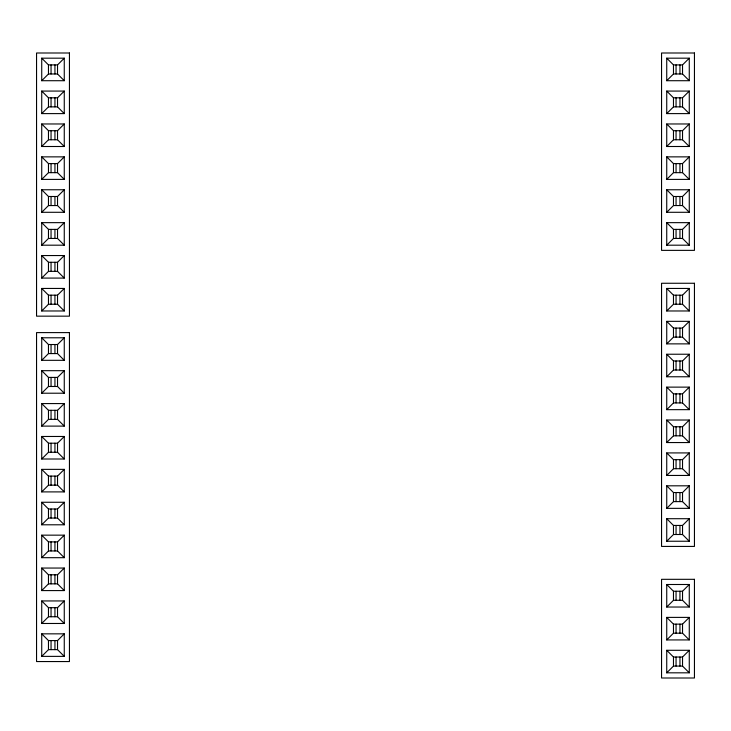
<?xml version="1.0" encoding="UTF-8"?>
<svg xmlns="http://www.w3.org/2000/svg" width="731" height="731" viewBox="0 0 731 731"><rect width="100%" height="100%" fill="white"/><g stroke="black" fill="none" stroke-linecap="round" stroke-linejoin="round"><path stroke-width="1.1" d="M41.731 80.712L48.465 73.977L57.53 73.977L64.264 80.712L41.731 80.712L41.731 58.178L64.264 58.178L64.264 80.712M41.731 58.178L48.465 64.913L57.53 64.913L64.264 58.178M41.731 113.607L48.465 106.872L57.53 106.872L64.264 113.607L41.731 113.607L41.731 91.073L64.264 91.073L64.264 113.607M41.731 91.073L48.465 97.808L57.53 97.808L64.264 91.073M41.731 146.502L48.465 139.767L48.465 130.703L41.731 123.968L41.731 146.502L64.264 146.502L64.264 123.968L41.731 123.968M48.465 130.703L57.53 130.703L64.264 123.968M41.731 179.397L48.465 172.662L57.53 172.662L64.264 179.397L41.731 179.397L41.731 156.863L64.264 156.863L64.264 179.397M41.731 156.863L48.465 163.598L57.53 163.598L64.264 156.863M41.731 212.292L48.465 205.557L48.465 196.493L41.731 189.758L41.731 212.292L64.264 212.292L64.264 189.758L41.731 189.758M48.465 196.493L57.53 196.493L64.264 189.758M41.731 245.187L48.465 238.452L48.465 229.388L41.731 222.653L64.264 222.653L64.264 245.187L41.731 245.187L41.731 222.653M64.264 245.187L57.53 238.452L57.53 229.388L64.264 222.653M41.731 278.082L48.465 271.347L48.465 262.283L41.731 255.548L64.264 255.548L64.264 278.082L41.731 278.082L41.731 255.548M48.465 262.283L57.53 262.283L64.264 255.548M41.731 310.977L48.465 304.242L57.53 304.242L64.264 310.977L41.731 310.977L41.731 288.443L64.264 288.443L64.264 310.977M57.53 304.242L57.53 295.178L64.264 288.443M41.731 360.319L48.465 353.585L57.53 353.585L64.264 360.319L64.264 337.786L41.731 337.786L41.731 360.319L64.264 360.319M41.731 337.786L48.465 344.52L57.53 344.52L64.264 337.786M41.731 393.214L48.465 386.48L57.53 386.48L64.264 393.214L64.264 370.681L41.731 370.681L41.731 393.214L64.264 393.214M41.731 370.681L48.465 377.415L57.53 377.415L64.264 370.681M41.731 426.109L48.465 419.375L48.465 410.31L41.731 403.576L41.731 426.109L64.264 426.109L64.264 403.576L41.731 403.576M48.465 410.31L57.53 410.31L64.264 403.576M41.731 459.004L48.465 452.27L57.53 452.27L64.264 459.004L64.264 436.471L41.731 436.471L41.731 459.004L64.264 459.004M41.731 436.471L48.465 443.205L57.53 443.205L64.264 436.471M41.731 491.899L48.465 485.165L48.465 476.1L41.731 469.366L41.731 491.899L64.264 491.899L64.264 469.366L41.731 469.366M48.465 476.1L57.53 476.1L64.264 469.366M41.731 524.794L48.465 518.06L48.465 508.995L41.731 502.261L64.264 502.261L64.264 524.794L41.731 524.794L41.731 502.261M64.264 524.794L57.53 518.06L57.53 508.995L64.264 502.261M41.731 557.689L48.465 550.955L48.465 541.89L41.731 535.156L64.264 535.156L64.264 557.689L41.731 557.689L41.731 535.156M48.465 541.89L57.53 541.89L64.264 535.156M41.731 590.584L48.465 583.85L57.53 583.85L64.264 590.584L41.731 590.584L41.731 568.051L64.264 568.051L64.264 590.584M41.731 568.051L48.465 574.785L57.53 574.785L64.264 568.051M41.731 623.479L48.465 616.745L48.465 607.68L41.731 600.946L41.731 623.479L64.264 623.479L64.264 600.946L41.731 600.946M48.465 607.68L57.53 607.68L64.264 600.946M41.731 656.374L48.465 649.64L48.465 640.575L41.731 633.841L41.731 656.374L64.264 656.374L64.264 633.841L41.731 633.841M48.465 640.575L57.53 640.575L64.264 633.841M666.736 80.712L673.47 73.977L682.535 73.977L689.269 80.712L666.736 80.712L666.736 58.178L689.269 58.178L689.269 80.712M682.535 73.977L682.535 64.913L689.269 58.178M666.736 113.607L673.47 106.872L682.535 106.872L689.269 113.607L666.736 113.607L666.736 91.073L689.269 91.073L689.269 113.607M682.535 106.872L682.535 97.808L689.269 91.073M666.736 146.502L673.47 139.767L673.47 130.703L666.736 123.968L689.269 123.968L689.269 146.502L666.736 146.502L666.736 123.968M689.269 146.502L682.535 139.767L682.535 130.703L689.269 123.968M666.736 179.397L673.47 172.662L682.535 172.662L689.269 179.397L666.736 179.397L666.736 156.863L689.269 156.863L689.269 179.397M682.535 172.662L682.535 163.598L689.269 156.863M666.736 212.292L673.47 205.557L673.47 196.493L666.736 189.758L689.269 189.758L689.269 212.292L666.736 212.292L666.736 189.758M689.269 212.292L682.535 205.557L682.535 196.493L689.269 189.758M666.736 245.187L673.47 238.452L673.47 229.388L666.736 222.653L689.269 222.653L689.269 245.187L666.736 245.187L666.736 222.653M689.269 245.187L682.535 238.452L682.535 229.388L689.269 222.653M666.736 310.977L673.47 304.242L673.47 295.178L666.736 288.443L689.269 288.443L689.269 310.977L666.736 310.977L666.736 288.443M673.47 295.178L682.535 295.178L689.269 288.443M666.736 343.872L673.47 337.137L673.47 328.073L666.736 321.338L689.269 321.338L689.269 343.872L666.736 343.872L666.736 321.338M689.269 343.872L682.535 337.137L682.535 328.073L689.269 321.338M666.736 376.767L673.47 370.032L673.47 360.968L666.736 354.233L689.269 354.233L689.269 376.767L666.736 376.767L666.736 354.233M689.269 376.767L682.535 370.032L682.535 360.968L689.269 354.233M666.736 409.662L673.47 402.927L673.47 393.863L666.736 387.128L689.269 387.128L689.269 409.662L666.736 409.662L666.736 387.128M689.269 409.662L682.535 402.927L682.535 393.863L689.269 387.128M666.736 442.557L673.47 435.822L673.47 426.758L666.736 420.023L689.269 420.023L689.269 442.557L666.736 442.557L666.736 420.023M689.269 442.557L682.535 435.822L682.535 426.758L689.269 420.023M666.736 475.452L673.47 468.717L673.47 459.653L666.736 452.918L689.269 452.918L689.269 475.452L666.736 475.452L666.736 452.918M689.269 475.452L682.535 468.717L682.535 459.653L689.269 452.918M666.736 508.347L673.47 501.612L673.47 492.548L666.736 485.813L689.269 485.813L689.269 508.347L666.736 508.347L666.736 485.813M689.269 508.347L682.535 501.612L682.535 492.548L689.269 485.813M666.736 541.242L673.47 534.507L673.47 525.443L666.736 518.708L689.269 518.708L689.269 541.242L666.736 541.242L666.736 518.708M689.269 541.242L682.535 534.507L682.535 525.443L689.269 518.708M666.736 607.032L673.47 600.297L682.535 600.297L689.269 607.032L666.736 607.032L666.736 584.498L689.269 584.498L689.269 607.032M666.736 584.498L673.47 591.233L682.535 591.233L689.269 584.498M666.736 639.927L673.47 633.192L682.535 633.192L689.269 639.927L689.269 617.393L666.736 617.393L666.736 639.927L689.269 639.927M666.736 617.393L673.47 624.128L682.535 624.128L689.269 617.393M666.736 672.822L673.47 666.087L682.535 666.087L689.269 672.822L666.736 672.822L666.736 650.288L689.269 650.288L689.269 672.822M682.535 666.087L682.535 657.023L689.269 650.288M666.736 58.178L673.47 64.913L682.535 64.913M666.736 91.073L673.47 97.808L682.535 97.808M673.47 130.703L682.535 130.703M48.465 139.767L57.53 139.767L64.264 146.502M673.47 139.767L682.535 139.767M666.736 156.863L673.47 163.598L682.535 163.598M673.47 196.493L682.535 196.493M48.465 205.557L57.53 205.557L64.264 212.292M673.47 205.557L682.535 205.557M48.465 229.388L57.53 229.388M673.47 229.388L682.535 229.388M48.465 238.452L57.53 238.452M673.47 238.452L682.535 238.452M48.465 271.347L57.53 271.347L64.264 278.082M41.731 288.443L48.465 295.178L57.53 295.178M673.47 304.242L682.535 304.242L689.269 310.977M673.47 328.073L682.535 328.073M673.47 337.137L682.535 337.137M673.47 360.968L682.535 360.968M673.47 370.032L682.535 370.032M673.47 393.863L682.535 393.863M673.47 402.927L682.535 402.927M48.465 419.375L57.53 419.375L64.264 426.109M673.47 426.758L682.535 426.758M673.47 435.822L682.535 435.822M673.47 459.653L682.535 459.653M673.47 468.717L682.535 468.717M48.465 485.165L57.53 485.165L64.264 491.899M673.47 492.548L682.535 492.548M673.47 501.612L682.535 501.612M48.465 508.995L57.53 508.995M48.465 518.06L57.53 518.06M673.47 525.443L682.535 525.443M673.47 534.507L682.535 534.507M48.465 550.955L57.53 550.955L64.264 557.689M48.465 616.745L57.53 616.745L64.264 623.479M48.465 649.64L57.53 649.64L64.264 656.374M666.736 650.288L673.47 657.023L682.535 657.023M682.535 295.178L682.535 304.242M682.535 591.233L682.535 600.297M682.535 624.128L682.535 633.192M679.949 64.913L679.949 73.977M679.949 97.808L679.949 106.872M679.949 130.703L679.949 139.767M679.949 163.598L679.949 172.662M679.949 196.493L679.949 205.557M679.949 229.388L679.949 238.452M679.949 295.178L679.949 304.242M679.949 328.073L679.949 337.137M679.949 360.968L679.949 370.032M679.949 393.863L679.949 402.927M679.949 426.758L679.949 435.822M679.949 459.653L679.949 468.717M679.949 492.548L679.949 501.612M679.949 525.443L679.949 534.507M679.949 591.233L679.949 600.297M679.949 624.128L679.949 633.192M679.949 657.023L679.949 666.087M676.056 64.913L676.056 73.977M676.056 97.808L676.056 106.872M676.056 130.703L676.056 139.767M676.056 163.598L676.056 172.662M676.056 196.493L676.056 205.557M676.056 229.388L676.056 238.452M676.056 295.178L676.056 304.242M676.056 328.073L676.056 337.137M676.056 360.968L676.056 370.032M676.056 393.863L676.056 402.927M676.056 426.758L676.056 435.822M676.056 459.653L676.056 468.717M676.056 492.548L676.056 501.612M676.056 525.443L676.056 534.507M676.056 591.233L676.056 600.297M676.056 624.128L676.056 633.192M676.056 657.023L676.056 666.087M673.47 64.913L673.47 73.977M673.47 97.808L673.47 106.872M673.47 163.598L673.47 172.662M673.47 591.233L673.47 600.297M673.47 624.128L673.47 633.192M673.47 657.023L673.47 666.087M57.53 64.913L57.53 73.977M57.53 97.808L57.53 106.872M57.53 130.703L57.53 139.767M57.53 163.598L57.53 172.662M57.53 196.493L57.53 205.557M57.53 262.283L57.53 271.347M57.53 344.52L57.53 353.585M57.53 377.415L57.53 386.48M57.53 410.31L57.53 419.375M57.53 443.205L57.53 452.27M57.53 476.1L57.53 485.165M57.53 541.89L57.53 550.955M57.53 574.785L57.53 583.85M57.53 607.68L57.53 616.745M57.53 640.575L57.53 649.64M54.944 64.913L54.944 73.977M54.944 97.808L54.944 106.872M54.944 130.703L54.944 139.767M54.944 163.598L54.944 172.662M54.944 196.493L54.944 205.557M54.944 229.388L54.944 238.452M54.944 262.283L54.944 271.347M54.944 295.178L54.944 304.242M54.944 344.52L54.944 353.585M54.944 377.415L54.944 386.48M54.944 410.31L54.944 419.375M54.944 443.205L54.944 452.27M54.944 476.1L54.944 485.165M54.944 508.995L54.944 518.06M54.944 541.89L54.944 550.955M54.944 574.785L54.944 583.85M54.944 607.68L54.944 616.745M54.944 640.575L54.944 649.64M51.051 64.913L51.051 73.977M51.051 97.808L51.051 106.872M51.051 130.703L51.051 139.767M51.051 163.598L51.051 172.662M51.051 196.493L51.051 205.557M51.051 229.388L51.051 238.452M51.051 262.283L51.051 271.347M51.051 295.178L51.051 304.242M51.051 344.52L51.051 353.585M51.051 377.415L51.051 386.48M51.051 410.31L51.051 419.375M51.051 443.205L51.051 452.27M51.051 476.1L51.051 485.165M51.051 508.995L51.051 518.06M51.051 541.89L51.051 550.955M51.051 574.785L51.051 583.85M51.051 607.68L51.051 616.745M51.051 640.575L51.051 649.64M48.465 64.913L48.465 73.977M48.465 97.808L48.465 106.872M48.465 163.598L48.465 172.662M48.465 295.178L48.465 304.242M48.465 344.52L48.465 353.585M48.465 377.415L48.465 386.48M48.465 443.205L48.465 452.27M48.465 574.785L48.465 583.85M69.445 52.997L36.55 52.997L36.55 316.157L69.445 316.157L69.445 52.997M694.45 52.997L661.555 52.997L661.555 250.367L694.45 250.367L694.45 52.997M694.45 283.262L661.555 283.262L661.555 546.423L694.45 546.423L694.45 283.262M69.445 332.605L36.55 332.605L36.55 661.555L69.445 661.555L69.445 332.605M694.45 579.317L661.555 579.317L661.555 678.002L694.45 678.002L694.45 579.317"/></g></svg>
